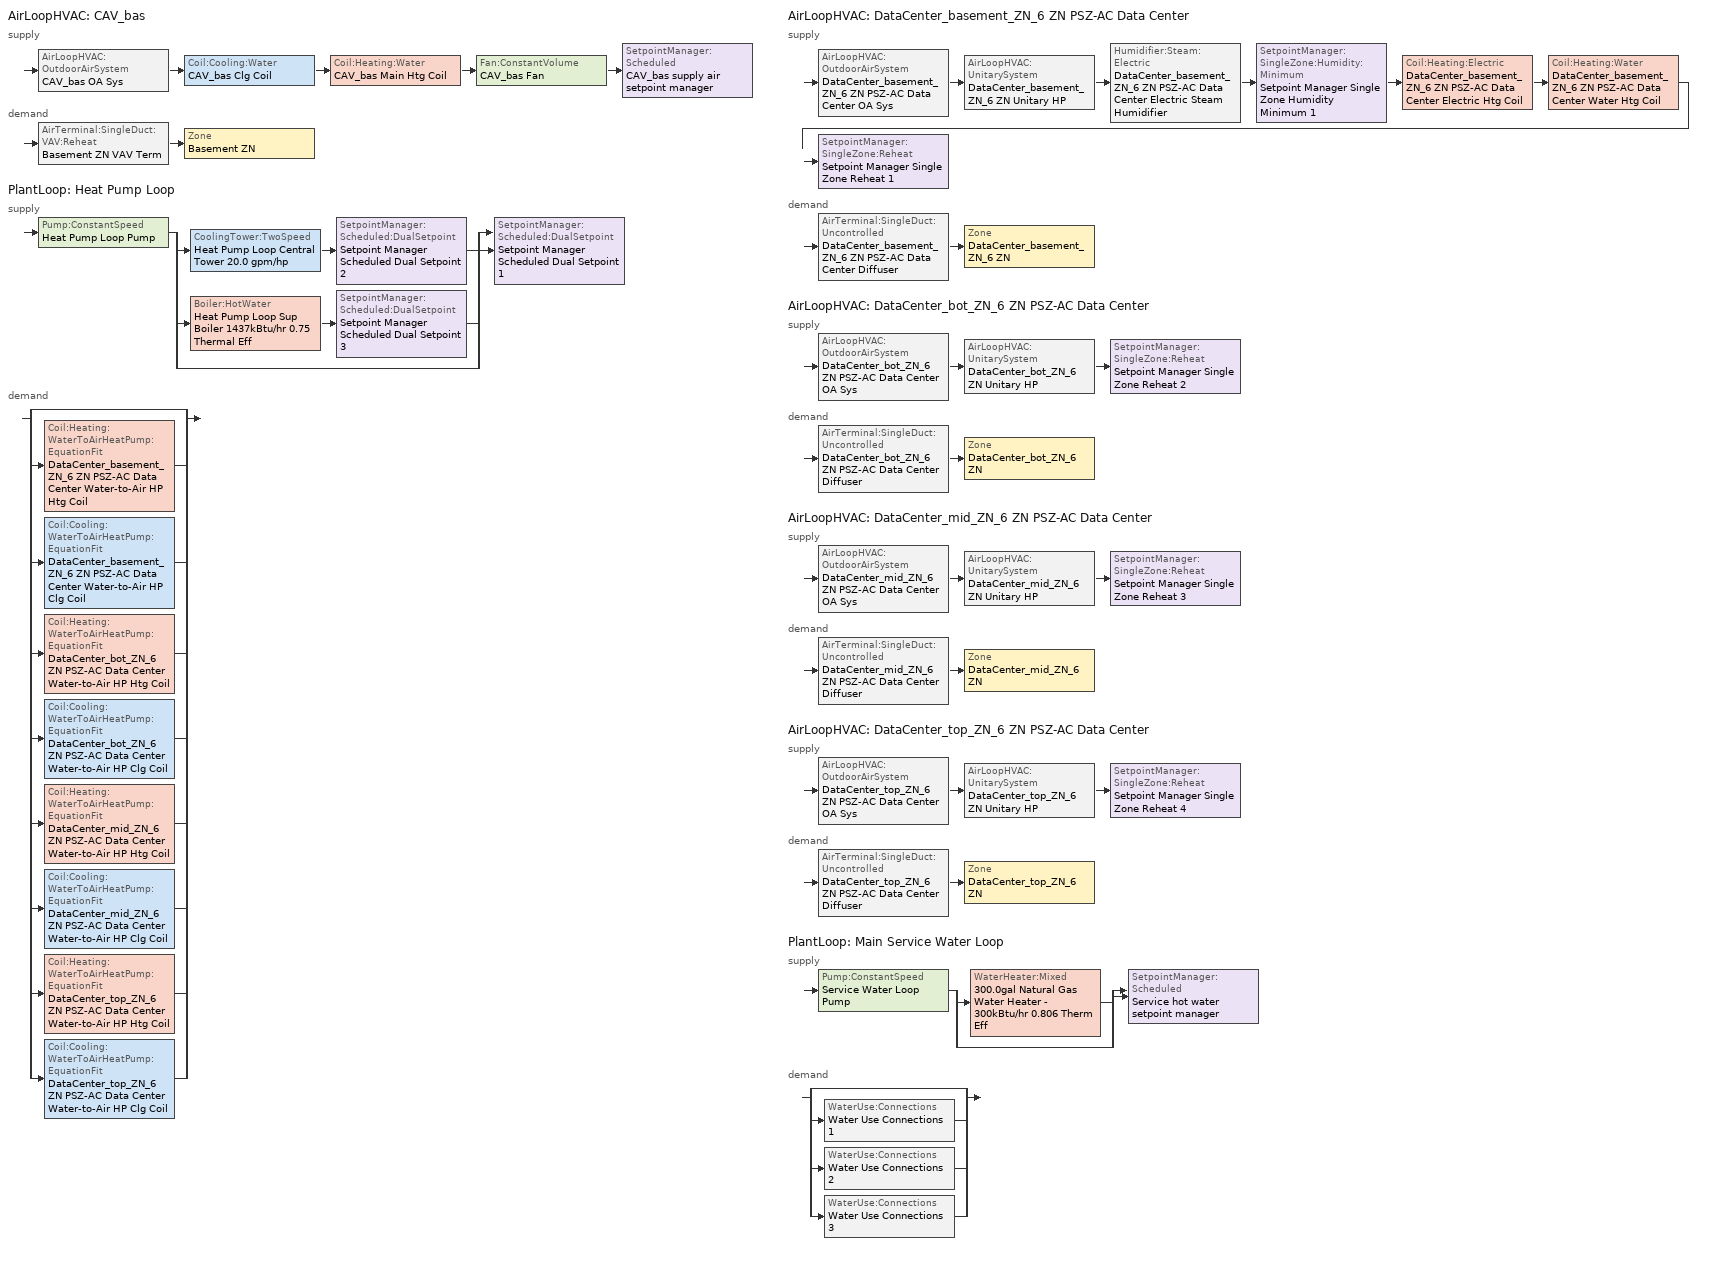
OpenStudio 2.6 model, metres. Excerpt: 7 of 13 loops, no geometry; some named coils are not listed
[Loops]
AirLoopHVAC 'CAV_bas'
 supply: AirLoopHVAC:OutdoorAirSystem 'CAV_bas OA Sys' > Coil:Cooling:Water 'CAV_bas Clg Coil' > Coil:Heating:Water 'CAV_bas Main Htg Coil' > Fan:ConstantVolume 'CAV_bas Fan' > SetpointManager:Scheduled 'CAV_bas supply air setpoint manager'
 demand: AirTerminal:SingleDuct:VAV:Reheat 'Basement ZN VAV Term' > Zone 'Basement ZN'
PlantLoop 'Heat Pump Loop'
 supply: Pump:ConstantSpeed 'Heat Pump Loop Pump' > split
  | CoolingTower:TwoSpeed 'Heat Pump Loop Central Tower 20.0 gpm/hp' > SetpointManager:Scheduled:DualSetpoint 'Setpoint Manager Scheduled Dual Setpoint 2'
  | Boiler:HotWater 'Heat Pump Loop Sup Boiler 1437kBtu/hr 0.75 Thermal Eff' > SetpointManager:Scheduled:DualSetpoint 'Setpoint Manager Scheduled Dual Setpoint 3'
  | bypass
  join > SetpointManager:Scheduled:DualSetpoint 'Setpoint Manager Scheduled Dual Setpoint 1'
 demand: split
  | bypass
  | Coil:Heating:WaterToAirHeatPump:EquationFit 'DataCenter_basement_ZN_6 ZN PSZ-AC Data Center Water-to-Air HP Htg Coil'
  | Coil:Cooling:WaterToAirHeatPump:EquationFit 'DataCenter_basement_ZN_6 ZN PSZ-AC Data Center Water-to-Air HP Clg Coil'
  | Coil:Heating:WaterToAirHeatPump:EquationFit 'DataCenter_bot_ZN_6 ZN PSZ-AC Data Center Water-to-Air HP Htg Coil'
  | Coil:Cooling:WaterToAirHeatPump:EquationFit 'DataCenter_bot_ZN_6 ZN PSZ-AC Data Center Water-to-Air HP Clg Coil'
  | Coil:Heating:WaterToAirHeatPump:EquationFit 'DataCenter_mid_ZN_6 ZN PSZ-AC Data Center Water-to-Air HP Htg Coil'
  | Coil:Cooling:WaterToAirHeatPump:EquationFit 'DataCenter_mid_ZN_6 ZN PSZ-AC Data Center Water-to-Air HP Clg Coil'
  | Coil:Heating:WaterToAirHeatPump:EquationFit 'DataCenter_top_ZN_6 ZN PSZ-AC Data Center Water-to-Air HP Htg Coil'
  | Coil:Cooling:WaterToAirHeatPump:EquationFit 'DataCenter_top_ZN_6 ZN PSZ-AC Data Center Water-to-Air HP Clg Coil'
AirLoopHVAC 'DataCenter_basement_ZN_6 ZN PSZ-AC Data Center'
 supply: AirLoopHVAC:OutdoorAirSystem 'DataCenter_basement_ZN_6 ZN PSZ-AC Data Center OA Sys' > AirLoopHVAC:UnitarySystem 'DataCenter_basement_ZN_6 ZN Unitary HP' > Humidifier:Steam:Electric 'DataCenter_basement_ZN_6 ZN PSZ-AC Data Center Electric Steam Humidifier' > SetpointManager:SingleZone:Humidity:Minimum 'Setpoint Manager Single Zone Humidity Minimum 1' > Coil:Heating:Electric 'DataCenter_basement_ZN_6 ZN PSZ-AC Data Center Electric Htg Coil' > Coil:Heating:Water 'DataCenter_basement_ZN_6 ZN PSZ-AC Data Center Water Htg Coil' > SetpointManager:SingleZone:Reheat 'Setpoint Manager Single Zone Reheat 1'
 demand: AirTerminal:SingleDuct:Uncontrolled 'DataCenter_basement_ZN_6 ZN PSZ-AC Data Center Diffuser' > Zone 'DataCenter_basement_ZN_6 ZN'
AirLoopHVAC 'DataCenter_bot_ZN_6 ZN PSZ-AC Data Center'
 supply: AirLoopHVAC:OutdoorAirSystem 'DataCenter_bot_ZN_6 ZN PSZ-AC Data Center OA Sys' > AirLoopHVAC:UnitarySystem 'DataCenter_bot_ZN_6 ZN Unitary HP' > SetpointManager:SingleZone:Reheat 'Setpoint Manager Single Zone Reheat 2'
 demand: AirTerminal:SingleDuct:Uncontrolled 'DataCenter_bot_ZN_6 ZN PSZ-AC Data Center Diffuser' > Zone 'DataCenter_bot_ZN_6 ZN'
AirLoopHVAC 'DataCenter_mid_ZN_6 ZN PSZ-AC Data Center'
 supply: AirLoopHVAC:OutdoorAirSystem 'DataCenter_mid_ZN_6 ZN PSZ-AC Data Center OA Sys' > AirLoopHVAC:UnitarySystem 'DataCenter_mid_ZN_6 ZN Unitary HP' > SetpointManager:SingleZone:Reheat 'Setpoint Manager Single Zone Reheat 3'
 demand: AirTerminal:SingleDuct:Uncontrolled 'DataCenter_mid_ZN_6 ZN PSZ-AC Data Center Diffuser' > Zone 'DataCenter_mid_ZN_6 ZN'
AirLoopHVAC 'DataCenter_top_ZN_6 ZN PSZ-AC Data Center'
 supply: AirLoopHVAC:OutdoorAirSystem 'DataCenter_top_ZN_6 ZN PSZ-AC Data Center OA Sys' > AirLoopHVAC:UnitarySystem 'DataCenter_top_ZN_6 ZN Unitary HP' > SetpointManager:SingleZone:Reheat 'Setpoint Manager Single Zone Reheat 4'
 demand: AirTerminal:SingleDuct:Uncontrolled 'DataCenter_top_ZN_6 ZN PSZ-AC Data Center Diffuser' > Zone 'DataCenter_top_ZN_6 ZN'
PlantLoop 'Main Service Water Loop'
 supply: Pump:ConstantSpeed 'Service Water Loop Pump' > split
  | WaterHeater:Mixed '300.0gal Natural Gas Water Heater - 300kBtu/hr 0.806 Therm Eff'
  | bypass
  join > SetpointManager:Scheduled 'Service hot water setpoint manager'
 demand: split
  | bypass
  | WaterUse:Connections 'Water Use Connections 1'
  | WaterUse:Connections 'Water Use Connections 2'
  | WaterUse:Connections 'Water Use Connections 3'
[Sizing:Zone] Zone Cooling Design Supply Air Temperature Input Method=SupplyAirTemperature; Zone Cooling Design Supply Air Temperature {C}=12.8; Zone Cooling Design Supply Air Temperature Difference {deltaC}=11.11; Zone Heating Design Supply Air Temperature Input Method=SupplyAirTemperature; Zone Heating Design Supply Air Temperature Difference {deltaC}=11.11; Zone Cooling Design Supply Air Humidity Ratio {kg-H2O/kg-air}=0.0085; Zone Heating Design Supply Air Humidity Ratio {kg-H2O/kg-air}=0.008; Heating Design Air Flow Method=DesignDay; Account for Dedicated Outdoor Air System=No; Dedicated Outdoor Air System Control Strategy=NeutralSupplyAir; Dedicated Outdoor Air Low Setpoint Temperature for Design {C}=autosize; Dedicated Outdoor Air High Setpoint Temperature for Design {C}=autosize
Name | Zone Heating Design Supply Air Temperature {C} | Cooling Design Air Flow Method
DataCenter_top_ZN_6 ZN; DataCenter_mid_ZN_6 ZN; DataCenter_basement_ZN_6 ZN; DataCenter_bot_ZN_6 ZN | 40 | DesignDay
Basement ZN | 50 | DesignDayWithLimit
[Zone equipment]
DataCenter_top_ZN_6 ZN: DataCenter_top_ZN_6 ZN PSZ-AC Data Center Diffuser
DataCenter_mid_ZN_6 ZN: DataCenter_mid_ZN_6 ZN PSZ-AC Data Center Diffuser
Basement ZN: Basement ZN VAV Term
DataCenter_basement_ZN_6 ZN: DataCenter_basement_ZN_6 ZN PSZ-AC Data Center Diffuser
DataCenter_bot_ZN_6 ZN: DataCenter_bot_ZN_6 ZN PSZ-AC Data Center Diffuser
[PlantLoop] Glycol Concentration=0; Plant Loop Volume {m3}=Autocalculate; Load Distribution Scheme=Optimal
Name | Fluid Type | Maximum Loop Temperature {C} | Minimum Loop Temperature {C}
Heat Pump Loop | Water | 80 | 5
Main Service Water Loop |  | 60 | 10
[Sizing:Plant] Loop Type=Heating; Sizing Option=NonCoincident; Zone Timesteps in Averaging Window=1; Coincident Sizing Factor Mode=None
Name | Design Loop Exit Temperature {C} | Loop Design Temperature Difference {deltaC}
Heat Pump Loop | 39 | 11
Main Service Water Loop | 60 | 5
[SetpointManager:Scheduled] Control Variable=Temperature
Name | Schedule
CAV_bas supply air setpoint manager | Supply Air Temp - 55.04F 3
Service hot water setpoint manager | Service Water Loop Temp - 140F
[Boiler:HotWater]
Heat Pump Loop Sup Boiler 1437kBtu/hr 0.75 Thermal Eff: Nominal Thermal Efficiency=0.75; Normalized Boiler Efficiency Curve=Boiler with No Minimum Turndown; Design Water Outlet Temperature {C}=30; Minimum Part Load Ratio=0; Maximum Part Load Ratio=1.2; Optimum Part Load Ratio=1; Water Outlet Upper Temperature Limit {C}=99; Boiler Flow Mode=ConstantFlow; Parasitic Electric Load {W}=0; Sizing Factor=1
[Pump:ConstantSpeed] Rated Flow Rate {m3/s}=autosize; Rated Power Consumption {W}=autosize; Fraction of Motor Inefficiencies to Fluid Stream=0; Pump Control Type=Intermittent; Design Power Sizing Method=PowerPerFlowPerPressure; Design Electric Power per Unit Flow Rate {W/(m3/s)}=348701.1; Design Shaft Power per Unit Flow Rate per Unit Head {W-s/m3-Pa}=1.28205
Name | Rated Pump Head {Pa} | Motor Efficiency
Heat Pump Loop Pump | 179344 | 0.875
Service Water Loop Pump | 29891 | 0.825
[AirLoopHVAC] Design Supply Air Flow Rate {m3/s}=AutoSize
Name | Availability Schedule
CAV_bas | OfficeLarge HVACOperationSchd
DataCenter_basement_ZN_6 ZN PSZ-AC Data Center | DataCenter_basement_ZN_6 ZN PSZ-AC Data Center Occ Sch
DataCenter_bot_ZN_6 ZN PSZ-AC Data Center; DataCenter_top_ZN_6 ZN PSZ-AC Data Center | Always On Discrete
DataCenter_mid_ZN_6 ZN PSZ-AC Data Center | DataCenter_mid_ZN_6 ZN PSZ-AC Data Center Occ Sch
[Sizing:System] Type of Load to Size On=Sensible; Design Outdoor Air Flow Rate {m3/s}=Autosize; Minimum System Air Flow Ratio=1; Preheat Design Temperature {C}=7; Preheat Design Humidity Ratio {kg-H2O/kg-Air}=0.008; Precool Design Temperature {C}=12.8; Precool Design Humidity Ratio {kg-H2O/kg-Air}=0.008; Central Cooling Design Supply Air Temperature {C}=12.8; Sizing Option=Coincident; 100% Outdoor Air in Cooling=No; 100% Outdoor Air in Heating=No; Central Cooling Design Supply Air Humidity Ratio {kg-H2O/kg-Air}=0.0085; Central Heating Design Supply Air Humidity Ratio {kg-H2O/kg-Air}=0.008; Cooling Design Air Flow Method=DesignDay; Cooling Design Air Flow Rate {m3/s}=0; Heating Design Air Flow Method=DesignDay; Heating Design Air Flow Rate {m3/s}=0; System Outdoor Air Method=ZoneSum; Zone Maximum Outdoor Air Fraction=1; Cooling Supply Air Flow Rate Per Floor Area {m3/s-m2}=0.00996765; Cooling Fraction of Autosized Cooling Supply Air Flow Rate=1; Cooling Supply Air Flow Rate Per Unit Cooling Capacity {m3/s-W}=3.94755e-05; Heating Supply Air Flow Rate Per Floor Area {m3/s-m2}=0.00996765; Heating Fraction of Autosized Heating Supply Air Flow Rate=1; Heating Fraction of Autosized Cooling Supply Air Flow Rate=1; Heating Supply Air Flow Rate Per Unit Heating Capacity {m3/s-W}=3.15882e-05; Cooling Design Capacity Method=CoolingDesignCapacity; Cooling Design Capacity {W}=autosize; Cooling Design Capacity Per Floor Area {W/m2}=234.7; Fraction of Autosized Cooling Design Capacity=1; Heating Design Capacity Method=HeatingDesignCapacity; Heating Design Capacity {W}=autosize; Heating Design Capacity Per Floor Area {W/m2}=157; Fraction of Autosized Heating Design Capacity=1; Central Cooling Capacity Control Method=OnOff
Name | Central Heating Design Supply Air Temperature {C}
CAV_bas | 16.7
DataCenter_basement_ZN_6 ZN PSZ-AC Data Center; DataCenter_bot_ZN_6 ZN PSZ-AC Data Center; DataCenter_mid_ZN_6 ZN PSZ-AC Data Center; DataCenter_top_ZN_6 ZN PSZ-AC Data Center | 40
[Controller:OutdoorAir] Minimum Outdoor Air Flow Rate {m3/s}=0; Maximum Outdoor Air Flow Rate {m3/s}=Autosize; Economizer Control Action Type=ModulateFlow; Lockout Type=LockoutWithCompressor; Minimum Limit Type=FixedMinimum; High Humidity Control=No
Name | Economizer Control Type | Minimum Outdoor Air Schedule | Minimum Fraction of Outdoor Air Schedule | Controller Mechanical Ventilation | Heat Recovery Bypass Control Type | Economizer Maximum Limit Dry-Bulb Temperature {C} | Economizer Maximum Limit Enthalpy {J/kg} | Economizer Minimum Limit Dry-Bulb Temperature {C}
CAV_bas OA Controller | DifferentialDryBulb | OfficeLarge HVACOperationSchd | OfficeLarge MinOA_MotorizedDamper_Sched | CAV_bas Vent Controller | BypassWhenOAFlowGreaterThanMinimum
DataCenter_basement_ZN_6 ZN PSZ-AC Data Center OA Sys Controller | DifferentialDryBulb | DataCenter_basement_ZN_6 ZN PSZ-AC Data Center Occ Sch |  | Controller Mechanical Ventilation 1 | BypassWhenWithinEconomizerLimits
DataCenter_bot_ZN_6 ZN PSZ-AC Data Center OA Sys Controller | NoEconomizer | Always On Discrete |  | Controller Mechanical Ventilation 2 | BypassWhenWithinEconomizerLimits | 28 | 64000 | -100
DataCenter_mid_ZN_6 ZN PSZ-AC Data Center OA Sys Controller | DifferentialDryBulb | DataCenter_mid_ZN_6 ZN PSZ-AC Data Center Occ Sch |  | Controller Mechanical Ventilation 3 | BypassWhenWithinEconomizerLimits
DataCenter_top_ZN_6 ZN PSZ-AC Data Center OA Sys Controller | NoEconomizer | Always On Discrete |  | Controller Mechanical Ventilation 4 | BypassWhenWithinEconomizerLimits | 28 | 64000 | -100
[Controller:MechanicalVentilation] Availability Schedule=Always On Discrete; System Outdoor Air Method=ZoneSum
CAV_bas Vent Controller; Controller Mechanical Ventilation 1; Controller Mechanical Ventilation 2; Controller Mechanical Ventilation 3; Controller Mechanical Ventilation 4
[AirLoopHVAC:OutdoorAirSystem]
Name | Controller
CAV_bas OA Sys | CAV_bas OA Controller
DataCenter_basement_ZN_6 ZN PSZ-AC Data Center OA Sys | DataCenter_basement_ZN_6 ZN PSZ-AC Data Center OA Sys Controller
DataCenter_bot_ZN_6 ZN PSZ-AC Data Center OA Sys | DataCenter_bot_ZN_6 ZN PSZ-AC Data Center OA Sys Controller
DataCenter_mid_ZN_6 ZN PSZ-AC Data Center OA Sys | DataCenter_mid_ZN_6 ZN PSZ-AC Data Center OA Sys Controller
DataCenter_top_ZN_6 ZN PSZ-AC Data Center OA Sys | DataCenter_top_ZN_6 ZN PSZ-AC Data Center OA Sys Controller
[AirTerminal:SingleDuct:VAV:Reheat]
Basement ZN VAV Term: Availability Schedule=Always On Discrete; Maximum Air Flow Rate {m3/s}=AutoSize; Zone Minimum Air Flow Input Method=Constant; Constant Minimum Air Flow Fraction=0.3; Fixed Minimum Air Flow Rate {m3/s}=0; Reheat Coil=Basement ZN Rht Coil; Maximum Hot Water or Steam Flow Rate {m3/s}=AutoSize; Minimum Hot Water or Steam Flow Rate {m3/s}=0; Convergence Tolerance=0.001; Damper Heating Action=Normal; Maximum Flow per Zone Floor Area During Reheat {m3/s-m2}=0; Maximum Flow Fraction During Reheat=0.5; Maximum Reheat Air Temperature {C}=50; Control For Outdoor Air=No
[Fan:ConstantVolume]
CAV_bas Fan: Availability Schedule=Always On Discrete; Fan Efficiency=0.5915; Pressure Rise {Pa}=1110.94; Maximum Flow Rate {m3/s}=AutoSize; Motor Efficiency=0.91
[SetpointManager:Scheduled:DualSetpoint] High Setpoint Schedule=Heat Pump Loop High Temp - 65F; Low Setpoint Schedule=Heat Pump Loop Low Temp - 41F
Setpoint Manager Scheduled Dual Setpoint 1; Setpoint Manager Scheduled Dual Setpoint 2; Setpoint Manager Scheduled Dual Setpoint 3
[CoolingTower:TwoSpeed]
Heat Pump Loop Central Tower 20.0 gpm/hp: Design Water Flow Rate {m3/s}=autosize; High Fan Speed Air Flow Rate {m3/s}=autosize; High Fan Speed Fan Power {W}=5568.72; High Fan Speed U-Factor Times Area Value {W/K}=autosize; Low Fan Speed Air Flow Rate {m3/s}=AutoSize; Low Fan Speed Fan Power {W}=1670.62; Low Fan Speed U-Factor Times Area Value {W/K}=AutoSize; Sizing Factor=1; Design Inlet Air Dry-Bulb Temperature {C}=35; Design Inlet Air Wet-Bulb Temperature {C}=25.6; Design Approach Temperature {deltaC}=autosize; Design Range Temperature {deltaC}=autosize
[SetpointManager:SingleZone:Reheat] Minimum Supply Air Temperature {C}=12.7778; Maximum Supply Air Temperature {C}=40
Name | Control Zone
Setpoint Manager Single Zone Reheat 1 | DataCenter_basement_ZN_6 ZN
Setpoint Manager Single Zone Reheat 2 | DataCenter_bot_ZN_6 ZN
Setpoint Manager Single Zone Reheat 3 | DataCenter_mid_ZN_6 ZN
Setpoint Manager Single Zone Reheat 4 | DataCenter_top_ZN_6 ZN
[Fan:OnOff] Availability Schedule=Always On Discrete; Maximum Flow Rate {m3/s}=autosize; Motor In Airstream Fraction=1
Name | Fan Efficiency | Pressure Rise {Pa} | Motor Efficiency | Fan Power Ratio Function of Speed Ratio Curve | Fan Efficiency Ratio Function of Speed Ratio Curve
DataCenter_basement_ZN_6 ZN PSZ-AC Data Center Fan | 0.6045 | 1018.77 | 0.93 | Fan On Off Power Curve | Fan On Off Efficiency Curve
DataCenter_bot_ZN_6 ZN PSZ-AC Data Center Fan | 0.53625 | 622.722 | 0.825 | Fan On Off Power Curve 1 | Fan On Off Efficiency Curve 1
DataCenter_mid_ZN_6 ZN PSZ-AC Data Center Fan | 0.58175 | 1110.94 | 0.895 | Fan On Off Power Curve 2 | Fan On Off Efficiency Curve 2
DataCenter_top_ZN_6 ZN PSZ-AC Data Center Fan | 0.53625 | 622.722 | 0.825 | Fan On Off Power Curve 3 | Fan On Off Efficiency Curve 3
[Coil:Heating:WaterToAirHeatPump:EquationFit] Rated Heating Coefficient of Performance {W/W}=4.2; Heating Capacity Coefficient 1=0.237847; Heating Capacity Coefficient 2=-3.35824; Heating Capacity Coefficient 3=3.8064; Heating Capacity Coefficient 4=0.1792; Heating Capacity Coefficient 5=0.128607; Heating Power Consumption Coefficient 1=-3.79176; Heating Power Consumption Coefficient 2=3.38799; Heating Power Consumption Coefficient 3=1.50226; Heating Power Consumption Coefficient 4=-0.177654; Heating Power Consumption Coefficient 5=-0.10308
DataCenter_basement_ZN_6 ZN PSZ-AC Data Center Water-to-Air HP Htg Coil; DataCenter_bot_ZN_6 ZN PSZ-AC Data Center Water-to-Air HP Htg Coil; DataCenter_mid_ZN_6 ZN PSZ-AC Data Center Water-to-Air HP Htg Coil; DataCenter_top_ZN_6 ZN PSZ-AC Data Center Water-to-Air HP Htg Coil
[Coil:Cooling:WaterToAirHeatPump:EquationFit] Rated Cooling Coefficient of Performance {W/W}=3.4; Total Cooling Capacity Coefficient 1=-4.30267; Total Cooling Capacity Coefficient 2=7.18537; Total Cooling Capacity Coefficient 3=-2.23947; Total Cooling Capacity Coefficient 4=0.139996; Total Cooling Capacity Coefficient 5=0.10266; Sensible Cooling Capacity Coefficient 1=6.00194; Sensible Cooling Capacity Coefficient 2=22.6301; Sensible Cooling Capacity Coefficient 3=-26.7961; Sensible Cooling Capacity Coefficient 4=-1.72375; Sensible Cooling Capacity Coefficient 5=0.490645; Sensible Cooling Capacity Coefficient 6=0.0693119; Cooling Power Consumption Coefficient 1=-5.67776; Cooling Power Consumption Coefficient 2=0.438988; Cooling Power Consumption Coefficient 3=5.84528; Cooling Power Consumption Coefficient 4=0.141606; Cooling Power Consumption Coefficient 5=-0.168728
DataCenter_basement_ZN_6 ZN PSZ-AC Data Center Water-to-Air HP Clg Coil; DataCenter_bot_ZN_6 ZN PSZ-AC Data Center Water-to-Air HP Clg Coil; DataCenter_mid_ZN_6 ZN PSZ-AC Data Center Water-to-Air HP Clg Coil; DataCenter_top_ZN_6 ZN PSZ-AC Data Center Water-to-Air HP Clg Coil
[Coil:Heating:Electric] Availability Schedule=Always On Discrete
DataCenter_basement_ZN_6 ZN PSZ-AC Data Center Electric Backup Htg Coil; DataCenter_basement_ZN_6 ZN PSZ-AC Data Center Electric Htg Coil; DataCenter_bot_ZN_6 ZN PSZ-AC Data Center Electric Backup Htg Coil; DataCenter_mid_ZN_6 ZN PSZ-AC Data Center Electric Backup Htg Coil; DataCenter_top_ZN_6 ZN PSZ-AC Data Center Electric Backup Htg Coil
[Humidifier:Steam:Electric]
DataCenter_basement_ZN_6 ZN PSZ-AC Data Center Electric Steam Humidifier: Rated Capacity {m3/s}=3.72e-05; Rated Power {W}=100000
[SetpointManager:SingleZone:Humidity:Minimum]
Setpoint Manager Single Zone Humidity Minimum 1: Control Variable=MinimumHumidityRatio; Control Zone=DataCenter_basement_ZN_6 ZN
[AirLoopHVAC:UnitarySystem] Control Type=Load; Dehumidification Control Type=None; Fan Placement=BlowThrough; Supply Air Fan Operating Mode Schedule=Always On Discrete; DX Heating Coil Sizing Ratio=1; Use DOAS DX Cooling Coil=No; DOAS DX Cooling Coil Leaving Minimum Air Temperature {C}=2; Latent Load Control=SensibleOnlyLoadControl; Supply Air Flow Rate During Cooling Operation {m3/s}=autosize; Supply Air Flow Rate During Heating Operation {m3/s}=autosize; Supply Air Flow Rate When No Cooling or Heating is Required {m3/s}=autosize; Maximum Supply Air Temperature {C}=80; Maximum Outdoor Dry-Bulb Temperature for Supplemental Heater Operation {C}=4.44444; Maximum Cycling Rate {cycles/hr}=2.5; Heat Pump Time Constant {s}=60; Fraction of On-Cycle Power Use=0.01; Heat Pump Fan Delay Time {s}=60; Ancilliary On-Cycle Electric Power {W}=0; Ancilliary Off-Cycle Electric Power {W}=0
Name | Controlling Zone or Thermostat Location | Supply Fan | Heating Coil | Cooling Coil | Supplemental Heating Coil
DataCenter_basement_ZN_6 ZN Unitary HP | DataCenter_basement_ZN_6 ZN | DataCenter_basement_ZN_6 ZN PSZ-AC Data Center Fan | DataCenter_basement_ZN_6 ZN PSZ-AC Data Center Water-to-Air HP Htg Coil | DataCenter_basement_ZN_6 ZN PSZ-AC Data Center Water-to-Air HP Clg Coil | DataCenter_basement_ZN_6 ZN PSZ-AC Data Center Electric Backup Htg Coil
DataCenter_bot_ZN_6 ZN Unitary HP | DataCenter_bot_ZN_6 ZN | DataCenter_bot_ZN_6 ZN PSZ-AC Data Center Fan | DataCenter_bot_ZN_6 ZN PSZ-AC Data Center Water-to-Air HP Htg Coil | DataCenter_bot_ZN_6 ZN PSZ-AC Data Center Water-to-Air HP Clg Coil | DataCenter_bot_ZN_6 ZN PSZ-AC Data Center Electric Backup Htg Coil
DataCenter_mid_ZN_6 ZN Unitary HP | DataCenter_mid_ZN_6 ZN | DataCenter_mid_ZN_6 ZN PSZ-AC Data Center Fan | DataCenter_mid_ZN_6 ZN PSZ-AC Data Center Water-to-Air HP Htg Coil | DataCenter_mid_ZN_6 ZN PSZ-AC Data Center Water-to-Air HP Clg Coil | DataCenter_mid_ZN_6 ZN PSZ-AC Data Center Electric Backup Htg Coil
DataCenter_top_ZN_6 ZN Unitary HP | DataCenter_top_ZN_6 ZN | DataCenter_top_ZN_6 ZN PSZ-AC Data Center Fan | DataCenter_top_ZN_6 ZN PSZ-AC Data Center Water-to-Air HP Htg Coil | DataCenter_top_ZN_6 ZN PSZ-AC Data Center Water-to-Air HP Clg Coil | DataCenter_top_ZN_6 ZN PSZ-AC Data Center Electric Backup Htg Coil
[AirTerminal:SingleDuct:Uncontrolled] Availability Schedule=Always On Discrete; Maximum Air Flow Rate {m3/s}=AutoSize
DataCenter_basement_ZN_6 ZN PSZ-AC Data Center Diffuser; DataCenter_bot_ZN_6 ZN PSZ-AC Data Center Diffuser; DataCenter_mid_ZN_6 ZN PSZ-AC Data Center Diffuser; DataCenter_top_ZN_6 ZN PSZ-AC Data Center Diffuser
[WaterHeater:Mixed]
300.0gal Natural Gas Water Heater - 300kBtu/hr 0.806 Therm Eff: Tank Volume {m3}=1.13562; Setpoint Temperature Schedule=Service Water Loop Temp - 140F; Deadband Temperature Difference {deltaC}=2; Maximum Temperature Limit {C}=82.2222; Heater Control Type=Cycle; Heater Maximum Capacity {W}=87921.3; Heater Fuel Type=NaturalGas; Heater Thermal Efficiency=0.806081; Off Cycle Parasitic Fuel Consumption Rate {W}=2770.99; Off Cycle Parasitic Fuel Type=NaturalGas; Off Cycle Parasitic Heat Fraction to Tank=0.8; On Cycle Parasitic Fuel Consumption Rate {W}=2770.99; On Cycle Parasitic Fuel Type=NaturalGas; On Cycle Parasitic Heat Fraction to Tank=0; Ambient Temperature Indicator=Schedule; Ambient Temperature Schedule=Water Heater Ambient Temp Schedule - 70F; Off Cycle Loss Coefficient to Ambient Temperature {W/K}=13.7474; On Cycle Loss Coefficient to Ambient Temperature {W/K}=13.7474; Use Side Effectiveness=1; Source Side Effectiveness=1; Use Side Design Flow Rate {m3/s}=autosize; Source Side Design Flow Rate {m3/s}=autosize; Indirect Water Heating Recovery Time {hr}=1.5; Source Side Flow Control Mode=IndirectHeatPrimarySetpoint
[WaterUse:Connections]
Name | Water Use Equipment Name 1
Water Use Connections 1 | Core_bottom Service Water Use 0.58gal/min
Water Use Connections 2 | Core_mid Service Water Use 0.58gal/min
Water Use Connections 3 | Core_top Service Water Use 0.58gal/min
[WaterUse:Equipment:Definition] Peak Flow Rate {m3/s}=3.65923e-05
Name | Target Temperature Schedule | Sensible Fraction Schedule | Latent Fraction Schedule
Main Service Water Use Def 0.58gal/min | Mixed Water At Faucet Temp - 140F | Fraction Sensible - 0.2 | Fraction Latent - 0.05
Main Service Water Use Def 0.58gal/min 1 | Mixed Water At Faucet Temp - 140F 1 | Fraction Sensible - 0.2 1 | Fraction Latent - 0.05 1
Main Service Water Use Def 0.58gal/min 2 | Mixed Water At Faucet Temp - 140F 2 | Fraction Sensible - 0.2 2 | Fraction Latent - 0.05 2
[WaterUse:Equipment] Flow Rate Fraction Schedule=OfficeLarge BLDG_SWH_SCH
Name | Water Use Equipment Definition | Space
Core_bottom Service Water Use 0.58gal/min | Main Service Water Use Def 0.58gal/min | Core_bottom
Core_mid Service Water Use 0.58gal/min | Main Service Water Use Def 0.58gal/min 1 | Core_mid
Core_top Service Water Use 0.58gal/min | Main Service Water Use Def 0.58gal/min 2 | Core_top
[Schedule:Ruleset]
Name | Default Day Schedule | Summer Design Day Schedule | Winter Design Day Schedule
OfficeLarge HVACOperationSchd | OfficeLarge HVACOperationSchd Default | OfficeLarge HVACOperationSchd Summer Design Day | OfficeLarge HVACOperationSchd Winter Design Day
OfficeLarge MinOA_MotorizedDamper_Sched | OfficeLarge MinOA_MotorizedDamper_Sched Default | OfficeLarge MinOA_MotorizedDamper_Sched Summer Design Day | OfficeLarge MinOA_MotorizedDamper_Sched Winter Design Day
Supply Air Temp - 55.04F 3 | Supply Air Temp - 55.04F Default 3
Heat Pump Loop High Temp - 65F | Heat Pump Loop High Temp - 65F Default
Heat Pump Loop Low Temp - 41F | Heat Pump Loop Low Temp - 41F Default
Service Water Loop Temp - 140F | Service Water Loop Temp - 140F Default
Water Heater Ambient Temp Schedule - 70F | Water Heater Ambient Temp Schedule - 70F Default
Fraction Sensible - 0.2 | Schedule Day 29
Fraction Latent - 0.05 | Schedule Day 30
Mixed Water At Faucet Temp - 140F | Schedule Day 31
OfficeLarge BLDG_SWH_SCH | OfficeLarge BLDG_SWH_SCH Default | OfficeLarge BLDG_SWH_SCH Summer Design Day | OfficeLarge BLDG_SWH_SCH Winter Design Day
Fraction Sensible - 0.2 1 | Schedule Day 34
Fraction Latent - 0.05 1 | Schedule Day 35
Mixed Water At Faucet Temp - 140F 1 | Schedule Day 36
Fraction Sensible - 0.2 2 | Schedule Day 37
Fraction Latent - 0.05 2 | Schedule Day 38
Mixed Water At Faucet Temp - 140F 2 | Schedule Day 39
DataCenter_basement_ZN_6 ZN PSZ-AC Data Center Occ Sch | DataCenter_basement_ZN_6 ZN PSZ-AC Data Center Occ Sch Default | DataCenter_basement_ZN_6 ZN PSZ-AC Data Center Occ Sch Summer Design Day | DataCenter_basement_ZN_6 ZN PSZ-AC Data Center Occ Sch Winter Design Day
DataCenter_mid_ZN_6 ZN PSZ-AC Data Center Occ Sch | DataCenter_mid_ZN_6 ZN PSZ-AC Data Center Occ Sch Default | DataCenter_mid_ZN_6 ZN PSZ-AC Data Center Occ Sch Summer Design Day | DataCenter_mid_ZN_6 ZN PSZ-AC Data Center Occ Sch Winter Design Day
[Schedule:Day]
OfficeLarge HVACOperationSchd Default; OfficeLarge MinOA_MotorizedDamper_Sched Default; DataCenter_basement_ZN_6 ZN PSZ-AC Data Center Occ Sch Monday; DataCenter_basement_ZN_6 ZN PSZ-AC Data Center Occ Sch Tuesday; DataCenter_basement_ZN_6 ZN PSZ-AC Data Center Occ Sch Wednesday; DataCenter_basement_ZN_6 ZN PSZ-AC Data Center Occ Sch Thursday; DataCenter_basement_ZN_6 ZN PSZ-AC Data Center Occ Sch Friday; DataCenter_basement_ZN_6 ZN PSZ-AC Data Center Occ Sch Saturday; DataCenter_basement_ZN_6 ZN PSZ-AC Data Center Occ Sch Sunday; DataCenter_mid_ZN_6 ZN PSZ-AC Data Center Occ Sch Monday; DataCenter_mid_ZN_6 ZN PSZ-AC Data Center Occ Sch Tuesday; DataCenter_mid_ZN_6 ZN PSZ-AC Data Center Occ Sch Wednesday; DataCenter_mid_ZN_6 ZN PSZ-AC Data Center Occ Sch Thursday; DataCenter_mid_ZN_6 ZN PSZ-AC Data Center Occ Sch Friday; DataCenter_mid_ZN_6 ZN PSZ-AC Data Center Occ Sch Saturday; DataCenter_mid_ZN_6 ZN PSZ-AC Data Center Occ Sch Sunday: 24, 0, 0
OfficeLarge HVACOperationSchd Summer Design Day; OfficeLarge HVACOperationSchd SmrDsn|Wkdy Day: 6, 0, 0, 22, 0, 1, 24, 0, 0
OfficeLarge HVACOperationSchd Winter Design Day; OfficeLarge HVACOperationSchd WntrDsn|Sat Day: 6, 0, 0, 18, 0, 1, 24, 0, 0
OfficeLarge MinOA_MotorizedDamper_Sched Summer Design Day; OfficeLarge MinOA_MotorizedDamper_Sched SmrDsn|Wkdy Day: 7, 0, 0, 22, 0, 1, 24, 0, 0
OfficeLarge MinOA_MotorizedDamper_Sched Winter Design Day; OfficeLarge MinOA_MotorizedDamper_Sched WntrDsn|Sat Day: 7, 0, 0, 18, 0, 1, 24, 0, 0
Supply Air Temp - 55.04F Default 3: 24, 0, 12.8
Heat Pump Loop High Temp - 65F Default: 24, 0, 18.3333
Heat Pump Loop Low Temp - 41F Default: 24, 0, 5
Service Water Loop Temp - 140F Default; Schedule Day 31; Schedule Day 36; Schedule Day 39: 24, 0, 60
Water Heater Ambient Temp Schedule - 70F Default: 24, 0, 21.1111
Schedule Day 29; Schedule Day 34; Schedule Day 37: 24, 0, 0.2
Schedule Day 30; Schedule Day 35; Schedule Day 38: 24, 0, 0.05
OfficeLarge BLDG_SWH_SCH Default: 6, 0, 0, 7, 0, 0.07, 11, 0, 0.04, 13, 0, 0.06, 14, 0, 0.09, 15, 0, 0.06, 21, 0, 0.04, 22, 0, 0.07, 24, 0, 0.04
OfficeLarge BLDG_SWH_SCH Summer Design Day; OfficeLarge BLDG_SWH_SCH SmrDsn|Wkdy Day: 6, 0, 0, 7, 0, 0.07, 8, 0, 0.19, 9, 0, 0.35, 10, 0, 0.38, 11, 0, 0.39, 12, 0, 0.47, 13, 0, 0.57, 14, 0, 0.54, 15, 0, 0.34, 16, 0, 0.33, 17, 0, 0.44, 18, 0, 0.26, 19, 0, 0.21, 20, 0, 0.15, 21, 0, 0.17, 22, 0, 0.08, 24, 0, 0.05
OfficeLarge BLDG_SWH_SCH Winter Design Day; OfficeLarge BLDG_SWH_SCH WntrDsn|Sat Day: 6, 0, 0, 7, 0, 0.07, 8, 0, 0.11, 9, 0, 0.15, 10, 0, 0.21, 11, 0, 0.19, 12, 0, 0.23, 13, 0, 0.2, 14, 0, 0.19, 15, 0, 0.15, 16, 0, 0.13, 17, 0, 0.14, 21, 0, 0.07, 22, 0, 0.09, 24, 0, 0.05
DataCenter_basement_ZN_6 ZN PSZ-AC Data Center Occ Sch Default; DataCenter_basement_ZN_6 ZN PSZ-AC Data Center Occ Sch Winter Design Day; DataCenter_basement_ZN_6 ZN PSZ-AC Data Center Occ Sch Summer Design Day; DataCenter_mid_ZN_6 ZN PSZ-AC Data Center Occ Sch Default; DataCenter_mid_ZN_6 ZN PSZ-AC Data Center Occ Sch Winter Design Day; DataCenter_mid_ZN_6 ZN PSZ-AC Data Center Occ Sch Summer Design Day: 24, 0, 1
[Schedule:Rule] Date Specification Type=DateRange; Start Month=1; Start Day=1; End Month=12
Name | Schedule Ruleset | Rule Order | Day Schedule | Apply Monday | Apply Tuesday | Apply Wednesday | Apply Thursday | Apply Friday | End Day | Apply Saturday | Apply Sunday
Schedule Rule 13 | OfficeLarge HVACOperationSchd | 1 | OfficeLarge HVACOperationSchd SmrDsn|Wkdy Day | Yes | Yes | Yes | Yes | Yes | 31
Schedule Rule 14 | OfficeLarge HVACOperationSchd | 0 | OfficeLarge HVACOperationSchd WntrDsn|Sat Day |  |  |  |  |  | 31 | Yes
Schedule Rule 15 | OfficeLarge MinOA_MotorizedDamper_Sched | 1 | OfficeLarge MinOA_MotorizedDamper_Sched SmrDsn|Wkdy Day | Yes | Yes | Yes | Yes | Yes | 31
Schedule Rule 16 | OfficeLarge MinOA_MotorizedDamper_Sched | 0 | OfficeLarge MinOA_MotorizedDamper_Sched WntrDsn|Sat Day |  |  |  |  |  | 31 | Yes
Schedule Rule 17 | OfficeLarge BLDG_SWH_SCH | 1 | OfficeLarge BLDG_SWH_SCH SmrDsn|Wkdy Day | Yes | Yes | Yes | Yes | Yes | 31
Schedule Rule 18 | OfficeLarge BLDG_SWH_SCH | 0 | OfficeLarge BLDG_SWH_SCH WntrDsn|Sat Day |  |  |  |  |  | 31 | Yes
DataCenter_basement_ZN_6 ZN PSZ-AC Data Center Occ Sch Monday Rule | DataCenter_basement_ZN_6 ZN PSZ-AC Data Center Occ Sch | 6 | DataCenter_basement_ZN_6 ZN PSZ-AC Data Center Occ Sch Monday | Yes |  |  |  |  | 25
DataCenter_basement_ZN_6 ZN PSZ-AC Data Center Occ Sch Tuesday Rule | DataCenter_basement_ZN_6 ZN PSZ-AC Data Center Occ Sch | 5 | DataCenter_basement_ZN_6 ZN PSZ-AC Data Center Occ Sch Tuesday |  | Yes |  |  |  | 26
DataCenter_basement_ZN_6 ZN PSZ-AC Data Center Occ Sch Wednesday Rule | DataCenter_basement_ZN_6 ZN PSZ-AC Data Center Occ Sch | 4 | DataCenter_basement_ZN_6 ZN PSZ-AC Data Center Occ Sch Wednesday |  |  | Yes |  |  | 27
DataCenter_basement_ZN_6 ZN PSZ-AC Data Center Occ Sch Thursday Rule | DataCenter_basement_ZN_6 ZN PSZ-AC Data Center Occ Sch | 3 | DataCenter_basement_ZN_6 ZN PSZ-AC Data Center Occ Sch Thursday |  |  |  | Yes |  | 28
DataCenter_basement_ZN_6 ZN PSZ-AC Data Center Occ Sch Friday Rule | DataCenter_basement_ZN_6 ZN PSZ-AC Data Center Occ Sch | 2 | DataCenter_basement_ZN_6 ZN PSZ-AC Data Center Occ Sch Friday |  |  |  |  | Yes | 29
DataCenter_basement_ZN_6 ZN PSZ-AC Data Center Occ Sch Saturday Rule | DataCenter_basement_ZN_6 ZN PSZ-AC Data Center Occ Sch | 1 | DataCenter_basement_ZN_6 ZN PSZ-AC Data Center Occ Sch Saturday |  |  |  |  |  | 30 | Yes
DataCenter_basement_ZN_6 ZN PSZ-AC Data Center Occ Sch Sunday Rule | DataCenter_basement_ZN_6 ZN PSZ-AC Data Center Occ Sch | 0 | DataCenter_basement_ZN_6 ZN PSZ-AC Data Center Occ Sch Sunday |  |  |  |  |  | 31 |  | Yes
DataCenter_mid_ZN_6 ZN PSZ-AC Data Center Occ Sch Monday Rule | DataCenter_mid_ZN_6 ZN PSZ-AC Data Center Occ Sch | 6 | DataCenter_mid_ZN_6 ZN PSZ-AC Data Center Occ Sch Monday | Yes |  |  |  |  | 25
DataCenter_mid_ZN_6 ZN PSZ-AC Data Center Occ Sch Tuesday Rule | DataCenter_mid_ZN_6 ZN PSZ-AC Data Center Occ Sch | 5 | DataCenter_mid_ZN_6 ZN PSZ-AC Data Center Occ Sch Tuesday |  | Yes |  |  |  | 26
DataCenter_mid_ZN_6 ZN PSZ-AC Data Center Occ Sch Wednesday Rule | DataCenter_mid_ZN_6 ZN PSZ-AC Data Center Occ Sch | 4 | DataCenter_mid_ZN_6 ZN PSZ-AC Data Center Occ Sch Wednesday |  |  | Yes |  |  | 27
DataCenter_mid_ZN_6 ZN PSZ-AC Data Center Occ Sch Thursday Rule | DataCenter_mid_ZN_6 ZN PSZ-AC Data Center Occ Sch | 3 | DataCenter_mid_ZN_6 ZN PSZ-AC Data Center Occ Sch Thursday |  |  |  | Yes |  | 28
DataCenter_mid_ZN_6 ZN PSZ-AC Data Center Occ Sch Friday Rule | DataCenter_mid_ZN_6 ZN PSZ-AC Data Center Occ Sch | 2 | DataCenter_mid_ZN_6 ZN PSZ-AC Data Center Occ Sch Friday |  |  |  |  | Yes | 29
DataCenter_mid_ZN_6 ZN PSZ-AC Data Center Occ Sch Saturday Rule | DataCenter_mid_ZN_6 ZN PSZ-AC Data Center Occ Sch | 1 | DataCenter_mid_ZN_6 ZN PSZ-AC Data Center Occ Sch Saturday |  |  |  |  |  | 30 | Yes
DataCenter_mid_ZN_6 ZN PSZ-AC Data Center Occ Sch Sunday Rule | DataCenter_mid_ZN_6 ZN PSZ-AC Data Center Occ Sch | 0 | DataCenter_mid_ZN_6 ZN PSZ-AC Data Center Occ Sch Sunday |  |  |  |  |  | 31 |  | Yes
[Schedule:Constant]
Always On Discrete: Value=1
[Curve:Exponent] Coefficient1 Constant=1; Coefficient2 Constant=0; Coefficient3 Constant=0; Minimum Value of x=0; Maximum Value of x=1
Fan On Off Power Curve; Fan On Off Power Curve 1; Fan On Off Power Curve 2; Fan On Off Power Curve 3
[Curve:Cubic] Minimum Value of x=0
Name | Coefficient1 Constant | Coefficient2 x | Coefficient3 x**2 | Coefficient4 x**3 | Maximum Value of x
Fan On Off Efficiency Curve; Fan On Off Efficiency Curve 1; Fan On Off Efficiency Curve 2; Fan On Off Efficiency Curve 3 | 1 | 0 | 0 | 0 | 1
Boiler with No Minimum Turndown | 0.7463 | 1.3196 | -2.2154 | 1.1674 | 1.3
